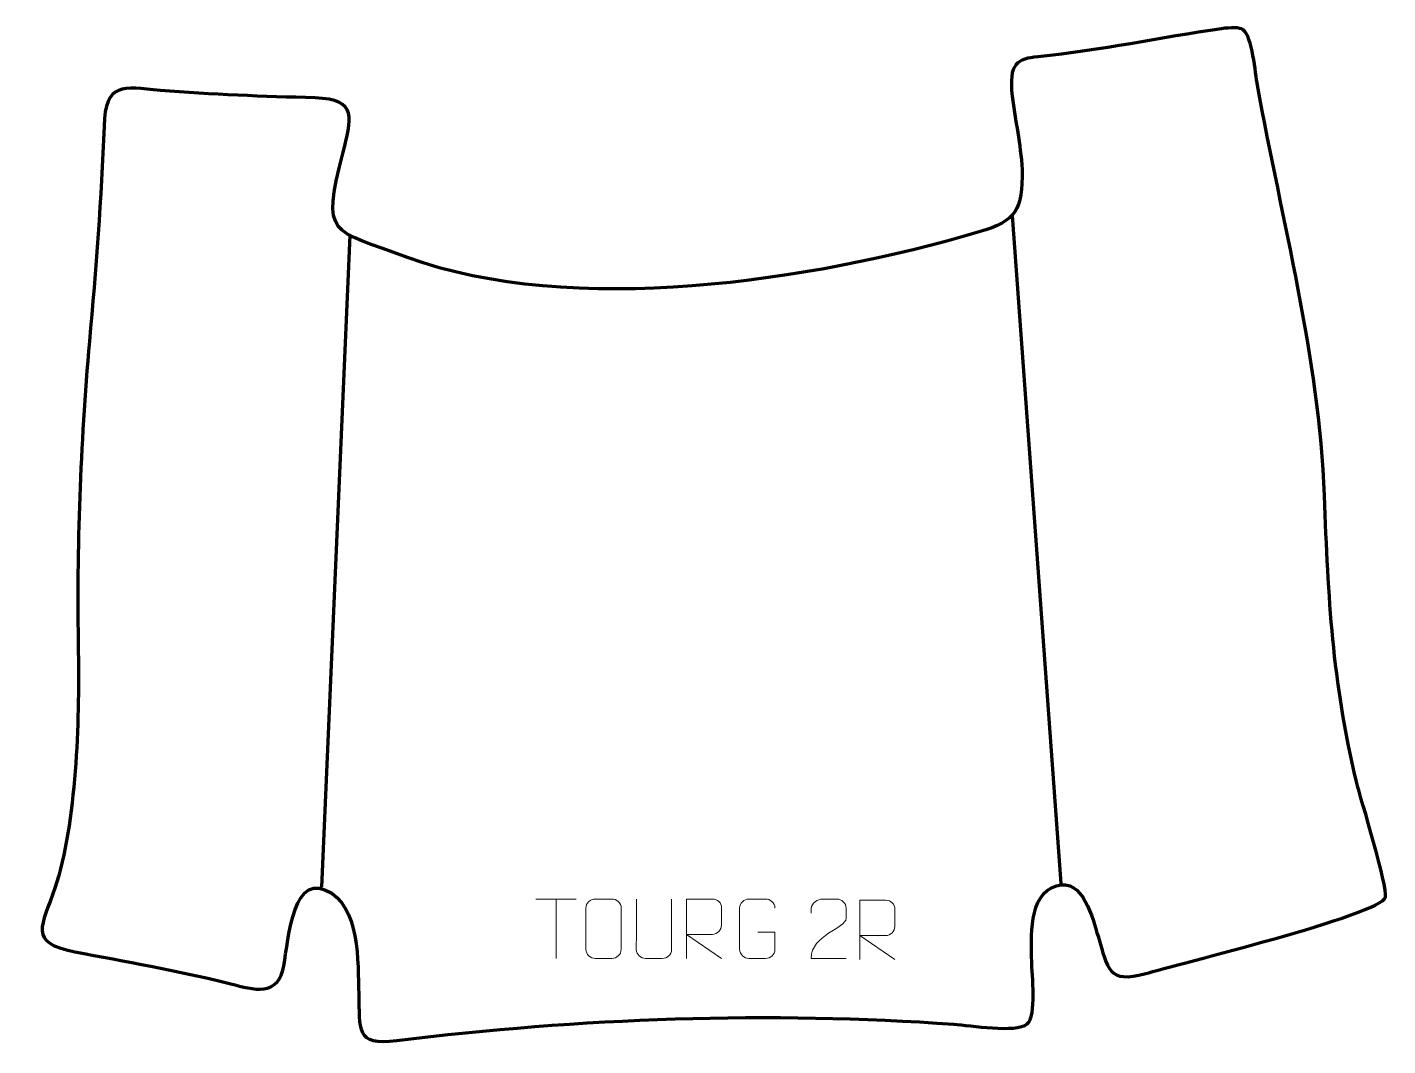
# Model space of a CAD drawing. Header units: millimetres. Extents: x -463 to 109, y 233 to 662.
import ezdxf

# ---------------------------------------------------------------- set-up
doc = ezdxf.new("R2010")
doc.units = ezdxf.units.MM
doc.header["$MEASUREMENT"] = 0
doc.layers.add('layer 1', color=7, linetype='Continuous')
doc.layers.add('layer 2', color=7, linetype='Continuous')

msp = doc.modelspace()

# ---------------------------------------------------------------- linework, layer by layer
at = {"layer": 'layer 1', "color": 142, "lineweight": 158}
for points in [[(-48.6264, 582.3789), (-48.6264, 582.3789), (-28.171, 301.405), (-28.171, 301.405)], [(-326.9266, 573.9352), (-326.9266, 573.9352), (-338.8183, 299.8335), (-338.8183, 299.8335)]]:
    msp.add_open_spline(points, degree=3, dxfattribs=at)
at = {"layer": 'layer 1', "color": 250, "lineweight": 9}
for points in [[(-248.8088, 294.8144), (-248.8088, 294.8144), (-231.8216, 294.8144), (-231.8216, 294.8144)], [(-240.315, 269.8844), (-240.315, 269.8844), (-240.315, 294.8379), (-240.315, 294.8379)]]:
    msp.add_open_spline(points, degree=3, dxfattribs=at)
for points, knots in [([(-223.8348, 294.8376), (-221.5091, 294.8376), (-219.183, 294.8376), (-216.8569, 294.8376), (-216.8569, 294.8376), (-214.9103, 294.8732), (-212.9189, 293.3816), (-212.8922, 290.944), (-212.8922, 290.944), (-212.8926, 285.1971), (-212.8926, 279.4498), (-212.8922, 273.7021), (-212.8922, 273.7021), (-213.032, 271.3787), (-214.7092, 269.8991), (-216.8569, 269.8883), (-216.8569, 269.8883), (-219.1888, 269.8887), (-221.5207, 269.8887), (-223.8522, 269.8883), (-223.8522, 269.8883), (-225.7772, 269.7829), (-227.7493, 271.6674), (-227.7381, 273.6847), (-227.7381, 273.6847), (-227.7378, 279.4548), (-227.7378, 285.2245), (-227.7381, 290.9938), (-227.7381, 290.9938), (-227.7339, 293.1319), (-225.9872, 294.8511), (-223.8348, 294.8376)], [0, 0, 0, 0, 0.11111111, 0.11111111, 0.11111111, 0.11111111, 0.22222222, 0.22222222, 0.22222222, 0.22222222, 0.33333333, 0.33333333, 0.33333333, 0.33333333, 0.44444444, 0.44444444, 0.44444444, 0.44444444, 0.55555556, 0.55555556, 0.55555556, 0.55555556, 0.66666667, 0.66666667, 0.66666667, 0.66666667, 0.77777778, 0.77777778, 0.77777778, 0.77777778, 1, 1, 1, 1]), ([(-191.8094, 294.8418), (-191.8098, 289.3023), (-191.714, 279.1005), (-191.7136, 273.5601), (-191.7136, 273.5601), (-191.8534, 271.3206), (-193.5306, 269.8944), (-195.6783, 269.8839), (-195.6783, 269.8839), (-198.0102, 269.8843), (-200.3421, 269.8843), (-202.6736, 269.8839), (-202.6736, 269.8839), (-204.5986, 269.7824), (-206.5707, 271.5989), (-206.5595, 273.5434), (-206.5595, 273.5434), (-206.5592, 279.1053), (-206.4638, 289.2807), (-206.4642, 294.8418)], [0, 0, 0, 0, 0.16666667, 0.16666667, 0.16666667, 0.16666667, 0.33333333, 0.33333333, 0.33333333, 0.33333333, 0.5, 0.5, 0.5, 0.5, 0.66666667, 0.66666667, 0.66666667, 0.66666667, 1, 1, 1, 1]), ([(-185.4068, 269.8881), (-185.4068, 269.8881), (-185.4068, 294.8416), (-185.4068, 294.8416), (-185.4068, 294.8416), (-181.812, 294.8416), (-178.2165, 294.8416), (-174.6213, 294.8416), (-174.6213, 294.8416), (-172.296, 294.8039), (-170.7387, 293.3139), (-170.7428, 290.9475), (-170.7428, 290.9475), (-170.7432, 288.912), (-170.7432, 285.8526), (-170.7428, 283.8166), (-170.7428, 283.8166), (-170.7493, 281.9411), (-172.5616, 279.9993), (-174.5711, 279.9802), (-174.5711, 279.9802), (-174.5711, 279.9802), (-185.4068, 279.9802), (-185.4068, 279.9802), (-185.4068, 279.9802), (-185.4068, 279.9802), (-170.7521, 269.8881), (-170.7521, 269.8881)], [0, 0, 0, 0, 0.125, 0.125, 0.125, 0.125, 0.25, 0.25, 0.25, 0.25, 0.375, 0.375, 0.375, 0.375, 0.5, 0.5, 0.5, 0.5, 0.625, 0.625, 0.625, 0.625, 0.75, 0.75, 0.75, 0.75, 1, 1, 1, 1]), ([(-155.4374, 280.8705), (-155.4374, 280.8705), (-148.2693, 280.8705), (-148.2693, 280.8705), (-148.2693, 280.8705), (-148.2693, 280.8705), (-148.2693, 273.7024), (-148.2693, 273.7024), (-148.2693, 273.7024), (-148.409, 271.379), (-150.0862, 269.8994), (-152.234, 269.8886), (-152.234, 269.8886), (-154.5658, 269.889), (-156.8978, 269.889), (-159.2293, 269.8886), (-159.2293, 269.8886), (-161.1542, 269.7832), (-163.1264, 271.6677), (-163.1152, 273.685), (-163.1152, 273.685), (-163.1148, 279.4551), (-163.1148, 285.2248), (-163.1152, 290.9941), (-163.1152, 290.9941), (-163.111, 293.1322), (-161.3642, 294.8514), (-159.2119, 294.838), (-159.2119, 294.838), (-156.8862, 294.838), (-154.5601, 294.838), (-152.234, 294.838), (-152.234, 294.838), (-150.2873, 294.8734), (-148.2959, 293.3819), (-148.2693, 290.9442)], [0, 0, 0, 0, 0.1, 0.1, 0.1, 0.1, 0.2, 0.2, 0.2, 0.2, 0.3, 0.3, 0.3, 0.3, 0.4, 0.4, 0.4, 0.4, 0.5, 0.5, 0.5, 0.5, 0.6, 0.6, 0.6, 0.6, 0.7, 0.7, 0.7, 0.7, 0.8, 0.8, 0.8, 0.8, 1, 1, 1, 1]), ([(-118.3209, 269.8744), (-123.2353, 269.8747), (-128.1497, 269.8747), (-133.0638, 269.8744), (-133.0638, 269.8744), (-133.0638, 279.8067), (-118.4128, 282.4479), (-118.3209, 286.7582), (-118.3209, 286.7582), (-118.3212, 288.1823), (-118.3212, 289.606), (-118.3209, 291.0293), (-118.3209, 291.0293), (-118.3378, 293.1064), (-120.4606, 294.8312), (-122.1316, 294.8485), (-122.1316, 294.8485), (-124.2048, 294.8481), (-126.2777, 294.8481), (-128.3501, 294.8485), (-128.3501, 294.8485), (-130.1722, 294.865), (-132.9969, 293.0729), (-133.0638, 290.9793), (-133.0638, 290.9793), (-133.0638, 290.9793), (-133.0638, 288.9245), (-133.0638, 288.9245)], [0, 0, 0, 0, 0.125, 0.125, 0.125, 0.125, 0.25, 0.25, 0.25, 0.25, 0.375, 0.375, 0.375, 0.375, 0.5, 0.5, 0.5, 0.5, 0.625, 0.625, 0.625, 0.625, 0.75, 0.75, 0.75, 0.75, 1, 1, 1, 1]), ([(-112.5509, 269.3557), (-112.5509, 269.3557), (-112.5509, 294.3092), (-112.5509, 294.3092), (-112.5509, 294.3092), (-108.9561, 294.3092), (-105.3606, 294.3092), (-101.7654, 294.3092), (-101.7654, 294.3092), (-99.4401, 294.2715), (-97.8828, 292.7815), (-97.8869, 290.4151), (-97.8869, 290.4151), (-97.8873, 288.3796), (-97.8873, 285.3202), (-97.8869, 283.2842), (-97.8869, 283.2842), (-97.8934, 281.4087), (-99.7057, 279.4669), (-101.7152, 279.4478), (-101.7152, 279.4478), (-101.7152, 279.4478), (-112.5509, 279.4478), (-112.5509, 279.4478), (-112.5509, 279.4478), (-112.5509, 279.4478), (-97.8962, 269.3557), (-97.8962, 269.3557)], [0, 0, 0, 0, 0.125, 0.125, 0.125, 0.125, 0.25, 0.25, 0.25, 0.25, 0.375, 0.375, 0.375, 0.375, 0.5, 0.5, 0.5, 0.5, 0.625, 0.625, 0.625, 0.625, 0.75, 0.75, 0.75, 0.75, 1, 1, 1, 1])]:
    msp.add_open_spline(points, degree=3, knots=knots, dxfattribs=at)
at = {"layer": 'layer 2', "color": 242, "lineweight": 158}
msp.add_open_spline([(-441.1355, 398.6671), (-441.8379, 443.5784), (-440.3635, 484.6991), (-436.4323, 529.442), (-436.4323, 529.442), (-433.7869, 559.5506), (-431.3425, 589.6656), (-430.2981, 619.8796), (-430.2981, 619.8796), (-429.7008, 638.5247), (-422.6174, 636.4071), (-406.5569, 634.9889), (-406.5569, 634.9889), (-385.3968, 633.1202), (-362.8529, 632.4316), (-341.5883, 631.8168), (-341.5883, 631.8168), (-323.4643, 631.2929), (-326.2241, 623.0584), (-329.9588, 608.3889), (-329.9588, 608.3889), (-338.8651, 573.3572), (-335.1794, 576.6417), (-302.7108, 564.6722), (-302.7108, 564.6722), (-233.6161, 539.3536), (-132.7551, 554.6078), (-62.481, 575.4395), (-62.481, 575.4395), (-46.5032, 580.1758), (-44.27, 584.6458), (-44.3927, 601.6648), (-44.3927, 601.6648), (-45.0727, 612.7398), (-47.2279, 621.8954), (-48.5444, 632.5939), (-48.5444, 632.5939), (-50.2357, 646.3387), (-46.2395, 648.2885), (-37.7275, 649.1182), (-37.7275, 649.1182), (-10.9645, 651.7259), (13.4882, 657.2162), (39.4432, 660.8912), (39.4432, 660.8912), (43.3339, 661.442), (46.8825, 661.5519), (48.5062, 660.4336), (48.5062, 660.4336), (52.4204, 657.738), (53.642, 642.1662), (54.5346, 637.1231), (54.5346, 637.1231), (65.0321, 579.4385), (80.3611, 523.4163), (82.7033, 464.5352), (82.7033, 464.5352), (84.3988, 420.7363), (85.9679, 387.3188), (96.1076, 344.1357), (96.1076, 344.1357), (98.0996, 336.7688), (109.3233, 299.9296), (108.3213, 295.6299), (108.3213, 295.6299), (106.6134, 288.3012), (19.3473, 267.11), (7.5599, 263.4645), (7.5599, 263.4645), (-8.4788, 259.3401), (-8.1746, 265.1903), (-12.4666, 279.169), (-12.4666, 279.169), (-14.7238, 286.5206), (-18.7163, 303.9034), (-29.9723, 300.4552), (-29.9723, 300.4552), (-41.9572, 296.7838), (-40.5667, 278.1756), (-40.3453, 268.5991), (-40.3453, 268.5991), (-40.247, 263.3269), (-38.1847, 245.4608), (-42.2025, 242.2865), (-42.2025, 242.2865), (-47.0437, 238.4615), (-66.1981, 241.7012), (-73.0616, 242.206), (-73.0616, 242.206), (-149.7396, 247.6918), (-230.8105, 244.843), (-307.2806, 235.2996), (-307.2806, 235.2996), (-324.8585, 233.1059), (-322.7822, 240.0132), (-323.2482, 254.9353), (-323.2482, 254.9353), (-323.558, 267.8949), (-322.6662, 292.4012), (-337.1462, 298.6295), (-337.1462, 298.6295), (-352.1928, 305.1015), (-353.026, 273.487), (-355.086, 264.9316), (-355.086, 264.9316), (-358.3789, 252.9228), (-369.4454, 257.3569), (-378.7161, 259.6464), (-378.7161, 259.6464), (-399.7918, 264.8511), (-421.2718, 268.5561), (-442.5818, 272.6582), (-442.5818, 272.6582), (-462.591, 276.5098), (-456.3069, 283.4013), (-450.9792, 299.4793), (-450.9792, 299.4793), (-441.8789, 326.9423), (-440.5988, 369.8328), (-441.1355, 398.6671)], degree=3, knots=[0, 0, 0, 0, 0.03225806, 0.03225806, 0.03225806, 0.03225806, 0.06451613, 0.06451613, 0.06451613, 0.06451613, 0.09677419, 0.09677419, 0.09677419, 0.09677419, 0.12903226, 0.12903226, 0.12903226, 0.12903226, 0.16129032, 0.16129032, 0.16129032, 0.16129032, 0.19354839, 0.19354839, 0.19354839, 0.19354839, 0.22580645, 0.22580645, 0.22580645, 0.22580645, 0.25806452, 0.25806452, 0.25806452, 0.25806452, 0.29032258, 0.29032258, 0.29032258, 0.29032258, 0.32258065, 0.32258065, 0.32258065, 0.32258065, 0.35483871, 0.35483871, 0.35483871, 0.35483871, 0.38709677, 0.38709677, 0.38709677, 0.38709677, 0.41935484, 0.41935484, 0.41935484, 0.41935484, 0.4516129, 0.4516129, 0.4516129, 0.4516129, 0.48387097, 0.48387097, 0.48387097, 0.48387097, 0.51612903, 0.51612903, 0.51612903, 0.51612903, 0.5483871, 0.5483871, 0.5483871, 0.5483871, 0.58064516, 0.58064516, 0.58064516, 0.58064516, 0.61290323, 0.61290323, 0.61290323, 0.61290323, 0.64516129, 0.64516129, 0.64516129, 0.64516129, 0.67741935, 0.67741935, 0.67741935, 0.67741935, 0.70967742, 0.70967742, 0.70967742, 0.70967742, 0.74193548, 0.74193548, 0.74193548, 0.74193548, 0.77419355, 0.77419355, 0.77419355, 0.77419355, 0.80645161, 0.80645161, 0.80645161, 0.80645161, 0.83870968, 0.83870968, 0.83870968, 0.83870968, 0.87096774, 0.87096774, 0.87096774, 0.87096774, 0.90322581, 0.90322581, 0.90322581, 0.90322581, 0.93548387, 0.93548387, 0.93548387, 0.93548387, 1, 1, 1, 1], dxfattribs=at)

doc.saveas('drawing.dxf')
